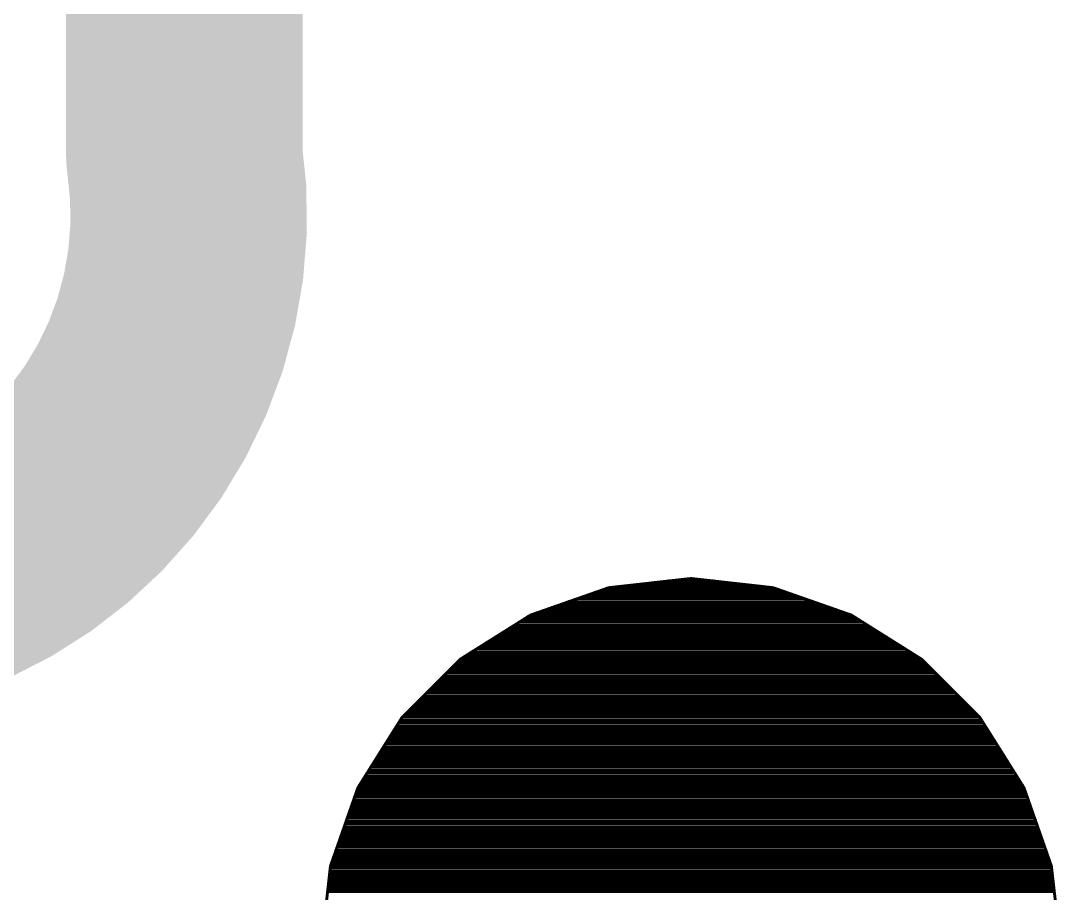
# Model space of a CAD drawing. Extents: x -11.4 to 25.5, y -10.2 to 36.9.
# Drawn here: x 10.696 to 11.59, y 6.556 to 7.305 of the extents above; entities that cross this region are included whole.
import ezdxf

# ---------------------------------------------------------------- set-up
doc = ezdxf.new("R2010")
doc.units = 0
doc.layers.add('21', color=41, linetype='CONTINUOUS')

msp = doc.modelspace()

# ---------------------------------------------------------------- linework, layer by layer
at = {"layer": '21'}
for points, const_width in [([(10.8363, 7.1882), (10.8363, 11.9618)], 0.2032), ([(11.2713, 6.8262), (11.2006, 6.8183)], 0.0025), ([(11.2523, 6.8241), (11.2902, 6.8241)], 0.0025), ([(11.3419, 6.8183), (11.2713, 6.8262)], 0.0025), ([(11.2006, 6.8183), (11.1335, 6.7948)], 0.0025), ([(11.1882, 6.814), (11.3543, 6.814)], 0.0025), ([(11.1955, 6.8165), (11.347, 6.8165)], 0.0025), ([(11.2072, 6.819), (11.3353, 6.819)], 0.0025), ([(11.2298, 6.8216), (11.3127, 6.8216)], 0.0025), ([(11.409, 6.7948), (11.3419, 6.8183)], 0.0025), ([(11.1664, 6.8063), (11.3761, 6.8063)], 0.0025), ([(11.1737, 6.8089), (11.3688, 6.8089)], 0.0025), ([(11.181, 6.8114), (11.3615, 6.8114)], 0.0025), ([(11.1374, 6.7962), (11.4051, 6.7962)], 0.0025), ([(11.1447, 6.7987), (11.3978, 6.7987)], 0.0025), ([(11.1519, 6.8013), (11.3906, 6.8013)], 0.0025), ([(11.1592, 6.8038), (11.3833, 6.8038)], 0.0025), ([(11.1335, 6.7948), (11.0733, 6.757)], 0.0025), ([(11.1235, 6.7886), (11.419, 6.7886)], 0.0025), ([(11.1276, 6.7911), (11.4149, 6.7911)], 0.0025), ([(11.1316, 6.7936), (11.4109, 6.7936)], 0.0025), ([(11.4692, 6.757), (11.409, 6.7948)], 0.0025), ([(11.1074, 6.7784), (11.4351, 6.7784)], 0.0025), ([(11.1114, 6.7809), (11.4311, 6.7809)], 0.0025), ([(11.1154, 6.7835), (11.4271, 6.7835)], 0.0025), ([(11.1195, 6.786), (11.423, 6.786)], 0.0025), ([(11.0952, 6.7708), (11.4473, 6.7708)], 0.0025), ([(11.0993, 6.7733), (11.4432, 6.7733)], 0.0025), ([(11.1033, 6.7758), (11.4392, 6.7758)], 0.0025), ([(11.0791, 6.7606), (11.4634, 6.7606)], 0.0025), ([(11.0831, 6.7631), (11.4594, 6.7631)], 0.0025), ([(11.0871, 6.7657), (11.4554, 6.7657)], 0.0025), ([(11.0912, 6.7682), (11.4513, 6.7682)], 0.0025), ([(11.0733, 6.757), (11.023, 6.7067)], 0.0025), ([(11.0668, 6.7504), (11.4757, 6.7504)], 0.0025), ([(11.0693, 6.753), (11.4732, 6.753)], 0.0025), ([(11.0718, 6.7555), (11.4707, 6.7555)], 0.0025), ([(11.075, 6.7581), (11.4675, 6.7581)], 0.0025), ([(11.5195, 6.7067), (11.4692, 6.757)], 0.0025), ([(11.0591, 6.7428), (11.4834, 6.7428)], 0.0025), ([(11.0617, 6.7454), (11.4808, 6.7454)], 0.0025), ([(11.0642, 6.7479), (11.4783, 6.7479)], 0.0025), ([(11.049, 6.7327), (11.4935, 6.7327)], 0.0025), ([(11.0515, 6.7352), (11.491, 6.7352)], 0.0025), ([(11.054, 6.7377), (11.4885, 6.7377)], 0.0025), ([(11.0566, 6.7403), (11.4859, 6.7403)], 0.0025), ([(11.0413, 6.725), (11.5012, 6.725)], 0.0025), ([(11.0439, 6.7276), (11.4986, 6.7276)], 0.0025), ([(11.0464, 6.7301), (11.4961, 6.7301)], 0.0025), ([(11.0312, 6.7149), (11.5113, 6.7149)], 0.0025), ([(11.0337, 6.7174), (11.5088, 6.7174)], 0.0025), ([(11.0363, 6.72), (11.5062, 6.72)], 0.0025), ([(11.0388, 6.7225), (11.5037, 6.7225)], 0.0025), ([(11.023, 6.7067), (10.9852, 6.6465)], 0.0025), ([(11.0236, 6.7073), (11.5189, 6.7073)], 0.0025), ([(11.0261, 6.7098), (11.5164, 6.7098)], 0.0025), ([(11.0286, 6.7123), (11.5139, 6.7123)], 0.0025), ([(11.5573, 6.6465), (11.5195, 6.7067)], 0.0025), ([(11.017, 6.6971), (11.5255, 6.6971)], 0.0025), ([(11.0186, 6.6996), (11.5239, 6.6996)], 0.0025), ([(11.0202, 6.7022), (11.5223, 6.7022)], 0.0025), ([(11.0218, 6.7047), (11.5207, 6.7047)], 0.0025), ([(11.0122, 6.6895), (11.5303, 6.6895)], 0.0025), ([(11.0138, 6.692), (11.5287, 6.692)], 0.0025), ([(11.0154, 6.6945), (11.5271, 6.6945)], 0.0025), ([(11.0058, 6.6793), (11.5367, 6.6793)], 0.0025), ([(11.0074, 6.6818), (11.5351, 6.6818)], 0.0025), ([(11.009, 6.6844), (11.5335, 6.6844)], 0.0025), ([(11.0106, 6.6869), (11.5319, 6.6869)], 0.0025), ([(11.001, 6.6717), (11.5415, 6.6717)], 0.0025), ([(11.0026, 6.6742), (11.5399, 6.6742)], 0.0025), ([(11.0042, 6.6768), (11.5383, 6.6768)], 0.0025), ([(10.9946, 6.6615), (11.5479, 6.6615)], 0.0025), ([(10.9962, 6.6641), (11.5463, 6.6641)], 0.0025), ([(10.9978, 6.6666), (11.5447, 6.6666)], 0.0025), ([(10.9994, 6.6691), (11.5431, 6.6691)], 0.0025), ([(10.9898, 6.6539), (11.5527, 6.6539)], 0.0025), ([(10.9914, 6.6564), (11.5511, 6.6564)], 0.0025), ([(10.993, 6.659), (11.5495, 6.659)], 0.0025), ([(10.9852, 6.6465), (10.9617, 6.5794)], 0.0025), ([(10.9842, 6.6437), (11.5583, 6.6437)], 0.0025), ([(10.9851, 6.6463), (11.5574, 6.6463)], 0.0025), ([(10.9866, 6.6488), (11.5559, 6.6488)], 0.0025), ([(10.9882, 6.6514), (11.5543, 6.6514)], 0.0025), ([(11.5808, 6.5794), (11.5573, 6.6465)], 0.0025), ([(10.9816, 6.6361), (11.5609, 6.6361)], 0.0025), ([(10.9824, 6.6387), (11.5601, 6.6387)], 0.0025), ([(10.9833, 6.6412), (11.5592, 6.6412)], 0.0025), ([(10.978, 6.626), (11.5645, 6.626)], 0.0025), ([(10.9789, 6.6285), (11.5636, 6.6285)], 0.0025), ([(10.9798, 6.631), (11.5627, 6.631)], 0.0025), ([(10.9807, 6.6336), (11.5618, 6.6336)], 0.0025), ([(10.9753, 6.6183), (11.5672, 6.6183)], 0.0025), ([(10.9762, 6.6209), (11.5663, 6.6209)], 0.0025), ([(10.9771, 6.6234), (11.5654, 6.6234)], 0.0025), ([(10.9718, 6.6082), (11.5707, 6.6082)], 0.0025), ([(10.9727, 6.6107), (11.5698, 6.6107)], 0.0025), ([(10.9736, 6.6132), (11.5689, 6.6132)], 0.0025), ([(10.9744, 6.6158), (11.5681, 6.6158)], 0.0025), ([(10.9691, 6.6005), (11.5734, 6.6005)], 0.0025), ([(10.97, 6.6031), (11.5725, 6.6031)], 0.0025), ([(10.9709, 6.6056), (11.5716, 6.6056)], 0.0025), ([(10.9656, 6.5904), (11.577, 6.5904)], 0.0025), ([(10.9664, 6.5929), (11.5761, 6.5929)], 0.0025), ([(10.9673, 6.5955), (11.5752, 6.5955)], 0.0025), ([(10.9682, 6.598), (11.5743, 6.598)], 0.0025), ([(10.9629, 6.5828), (11.5796, 6.5828)], 0.0025), ([(10.9638, 6.5853), (11.5787, 6.5853)], 0.0025), ([(10.9647, 6.5878), (11.5778, 6.5878)], 0.0025), ([(10.9617, 6.5794), (10.9538, 6.5088)], 0.0025), ([(10.9609, 6.5726), (11.5816, 6.5726)], 0.0025), ([(10.9612, 6.5751), (11.5813, 6.5751)], 0.0025), ([(10.9615, 6.5777), (11.581, 6.5777)], 0.0025), ([(10.962, 6.5802), (11.5805, 6.5802)], 0.0025), ([(11.5888, 6.5088), (11.5808, 6.5794)], 0.0025), ([(10.9601, 6.565), (11.5824, 6.565)], 0.0025), ([(10.9604, 6.5675), (11.5821, 6.5675)], 0.0025), ([(10.9607, 6.5701), (11.5818, 6.5701)], 0.0025), ([(10.9592, 6.5574), (11.5833, 6.5574)], 0.0025), ([(10.9595, 6.5599), (11.583, 6.5599)], 0.0025), ([(10.9598, 6.5624), (11.5827, 6.5624)], 0.0025)]:
    msp.add_lwpolyline(points, dxfattribs=dict(at, const_width=const_width))
for points, const_width in [([(10.5553, 6.8072, 0.4145), (10.8363, 7.1882)], 0.2032), ([(10.8865, 7.1958, 1), (10.7861, 7.1806)], 0.1016), ([(10.7855, 7.1882, 1), (10.8871, 7.1882)], 0.1016), ([(11.2523, 6.8248, 1), (11.2523, 6.8235)], 0.0013), ([(11.2713, 6.8269, 1), (11.2712, 6.8256)], 0.0013), ([(11.2713, 6.8256, 1), (11.2712, 6.8269)], 0.0013), ([(11.2902, 6.8235, 1), (11.2902, 6.8248)], 0.0013), ([(11.1882, 6.8146, 1), (11.1882, 6.8133)], 0.0013), ([(11.1955, 6.8171, 1), (11.1955, 6.8159)], 0.0013), ([(11.2005, 6.8189, 1), (11.2007, 6.8177)], 0.0013), ([(11.2008, 6.8177, 1), (11.2004, 6.8189)], 0.0013), ([(11.2072, 6.8197, 1), (11.2072, 6.8184)], 0.0013), ([(11.2298, 6.8222, 1), (11.2298, 6.8209)], 0.0013), ([(11.3127, 6.8209, 1), (11.3127, 6.8222)], 0.0013), ([(11.3353, 6.8184, 1), (11.3353, 6.8197)], 0.0013), ([(11.3421, 6.8189, 1), (11.3417, 6.8177)], 0.0013), ([(11.3418, 6.8177, 1), (11.342, 6.8189)], 0.0013), ([(11.347, 6.8159, 1), (11.347, 6.8171)], 0.0013), ([(11.3543, 6.8133, 1), (11.3543, 6.8146)], 0.0013), ([(11.1664, 6.807, 1), (11.1664, 6.8057)], 0.0013), ([(11.1737, 6.8095, 1), (11.1737, 6.8082)], 0.0013), ([(11.181, 6.8121, 1), (11.181, 6.8108)], 0.0013), ([(11.3615, 6.8108, 1), (11.3615, 6.8121)], 0.0013), ([(11.3688, 6.8082, 1), (11.3688, 6.8095)], 0.0013), ([(11.3761, 6.8057, 1), (11.3761, 6.807)], 0.0013), ([(11.1374, 6.7968, 1), (11.1374, 6.7955)], 0.0013), ([(11.1447, 6.7993, 1), (11.1447, 6.7981)], 0.0013), ([(11.1519, 6.8019, 1), (11.1519, 6.8006)], 0.0013), ([(11.1592, 6.8044, 1), (11.1592, 6.8032)], 0.0013), ([(11.3833, 6.8032, 1), (11.3833, 6.8044)], 0.0013), ([(11.3906, 6.8006, 1), (11.3906, 6.8019)], 0.0013), ([(11.3978, 6.7981, 1), (11.3978, 6.7993)], 0.0013), ([(11.4051, 6.7955, 1), (11.4051, 6.7968)], 0.0013), ([(11.1235, 6.7892, 1), (11.1235, 6.7879)], 0.0013), ([(11.1276, 6.7917, 1), (11.1276, 6.7905)], 0.0013), ([(11.1316, 6.7943, 1), (11.1316, 6.793)], 0.0013), ([(11.1333, 6.7954, 1), (11.1337, 6.7942)], 0.0013), ([(11.1338, 6.7943, 1), (11.1332, 6.7953)], 0.0013), ([(11.4093, 6.7953, 1), (11.4087, 6.7943)], 0.0013), ([(11.4088, 6.7942, 1), (11.4092, 6.7954)], 0.0013), ([(11.4109, 6.793, 1), (11.4109, 6.7943)], 0.0013), ([(11.4149, 6.7905, 1), (11.4149, 6.7917)], 0.0013), ([(11.419, 6.7879, 1), (11.419, 6.7892)], 0.0013), ([(11.1074, 6.779, 1), (11.1074, 6.7778)], 0.0013), ([(11.1114, 6.7816, 1), (11.1114, 6.7803)], 0.0013), ([(11.1154, 6.7841, 1), (11.1154, 6.7828)], 0.0013), ([(11.1195, 6.7866, 1), (11.1195, 6.7854)], 0.0013), ([(11.423, 6.7854, 1), (11.423, 6.7866)], 0.0013), ([(11.4271, 6.7828, 1), (11.4271, 6.7841)], 0.0013), ([(11.4311, 6.7803, 1), (11.4311, 6.7816)], 0.0013), ([(11.4351, 6.7778, 1), (11.4351, 6.779)], 0.0013), ([(11.0912, 6.7689, 1), (11.0912, 6.7676)], 0.0013), ([(11.0952, 6.7714, 1), (11.0952, 6.7701)], 0.0013), ([(11.0993, 6.7739, 1), (11.0993, 6.7727)], 0.0013), ([(11.1033, 6.7765, 1), (11.1033, 6.7752)], 0.0013), ([(11.4392, 6.7752, 1), (11.4392, 6.7765)], 0.0013), ([(11.4432, 6.7727, 1), (11.4432, 6.7739)], 0.0013), ([(11.4473, 6.7701, 1), (11.4473, 6.7714)], 0.0013), ([(11.4513, 6.7676, 1), (11.4513, 6.7689)], 0.0013), ([(11.0791, 6.7612, 1), (11.0791, 6.76)], 0.0013), ([(11.0831, 6.7638, 1), (11.0831, 6.7625)], 0.0013), ([(11.0871, 6.7663, 1), (11.0871, 6.765)], 0.0013), ([(11.4554, 6.765, 1), (11.4554, 6.7663)], 0.0013), ([(11.4594, 6.7625, 1), (11.4594, 6.7638)], 0.0013), ([(11.4634, 6.76, 1), (11.4634, 6.7612)], 0.0013), ([(11.0668, 6.7511, 1), (11.0668, 6.7498)], 0.0013), ([(11.0693, 6.7536, 1), (11.0693, 6.7523)], 0.0013), ([(11.0718, 6.7562, 1), (11.0718, 6.7549)], 0.0013), ([(11.073, 6.7575, 1), (11.0736, 6.7564)], 0.0013), ([(11.0737, 6.7565, 1), (11.0728, 6.7574)], 0.0013), ([(11.075, 6.7587, 1), (11.075, 6.7574)], 0.0013), ([(11.4675, 6.7574, 1), (11.4675, 6.7587)], 0.0013), ([(11.4697, 6.7574, 1), (11.4688, 6.7565)], 0.0013), ([(11.4689, 6.7564, 1), (11.4695, 6.7575)], 0.0013), ([(11.4707, 6.7549, 1), (11.4707, 6.7562)], 0.0013), ([(11.4732, 6.7523, 1), (11.4732, 6.7536)], 0.0013), ([(11.4757, 6.7498, 1), (11.4757, 6.7511)], 0.0013), ([(11.0591, 6.7435, 1), (11.0591, 6.7422)], 0.0013), ([(11.0617, 6.746, 1), (11.0617, 6.7447)], 0.0013), ([(11.0642, 6.7485, 1), (11.0642, 6.7473)], 0.0013), ([(11.4783, 6.7473, 1), (11.4783, 6.7485)], 0.0013), ([(11.4808, 6.7447, 1), (11.4808, 6.746)], 0.0013), ([(11.4834, 6.7422, 1), (11.4834, 6.7435)], 0.0013), ([(11.049, 6.7333, 1), (11.049, 6.732)], 0.0013), ([(11.0515, 6.7358, 1), (11.0515, 6.7346)], 0.0013), ([(11.054, 6.7384, 1), (11.054, 6.7371)], 0.0013), ([(11.0566, 6.7409, 1), (11.0566, 6.7396)], 0.0013), ([(11.4859, 6.7396, 1), (11.4859, 6.7409)], 0.0013), ([(11.4885, 6.7371, 1), (11.4885, 6.7384)], 0.0013), ([(11.491, 6.7346, 1), (11.491, 6.7358)], 0.0013), ([(11.4935, 6.732, 1), (11.4935, 6.7333)], 0.0013), ([(11.0413, 6.7257, 1), (11.0413, 6.7244)], 0.0013), ([(11.0439, 6.7282, 1), (11.0439, 6.7269)], 0.0013), ([(11.0464, 6.7308, 1), (11.0464, 6.7295)], 0.0013), ([(11.4961, 6.7295, 1), (11.4961, 6.7308)], 0.0013), ([(11.4986, 6.7269, 1), (11.4986, 6.7282)], 0.0013), ([(11.5012, 6.7244, 1), (11.5012, 6.7257)], 0.0013), ([(11.0312, 6.7155, 1), (11.0312, 6.7142)], 0.0013), ([(11.0337, 6.718, 1), (11.0337, 6.7168)], 0.0013), ([(11.0363, 6.7206, 1), (11.0363, 6.7193)], 0.0013), ([(11.0388, 6.7231, 1), (11.0388, 6.7219)], 0.0013), ([(11.5037, 6.7219, 1), (11.5037, 6.7231)], 0.0013), ([(11.5062, 6.7193, 1), (11.5062, 6.7206)], 0.0013), ([(11.5088, 6.7168, 1), (11.5088, 6.718)], 0.0013), ([(11.5113, 6.7142, 1), (11.5113, 6.7155)], 0.0013), ([(11.0226, 6.7072, 1), (11.0235, 6.7063)], 0.0013), ([(11.0236, 6.7064, 1), (11.0225, 6.707)], 0.0013), ([(11.0236, 6.7079, 1), (11.0236, 6.7066)], 0.0013), ([(11.0261, 6.7104, 1), (11.0261, 6.7092)], 0.0013), ([(11.0286, 6.713, 1), (11.0286, 6.7117)], 0.0013), ([(11.5139, 6.7117, 1), (11.5139, 6.713)], 0.0013), ([(11.5164, 6.7092, 1), (11.5164, 6.7104)], 0.0013), ([(11.52, 6.707, 1), (11.5189, 6.7064)], 0.0013), ([(11.5189, 6.7066, 1), (11.5189, 6.7079)], 0.0013), ([(11.519, 6.7063, 1), (11.5199, 6.7072)], 0.0013), ([(11.017, 6.6977, 1), (11.017, 6.6965)], 0.0013), ([(11.0186, 6.7003, 1), (11.0186, 6.699)], 0.0013), ([(11.0202, 6.7028, 1), (11.0202, 6.7015)], 0.0013), ([(11.0218, 6.7053, 1), (11.0218, 6.7041)], 0.0013), ([(11.5207, 6.7041, 1), (11.5207, 6.7053)], 0.0013), ([(11.5223, 6.7015, 1), (11.5223, 6.7028)], 0.0013), ([(11.5239, 6.699, 1), (11.5239, 6.7003)], 0.0013), ([(11.5255, 6.6965, 1), (11.5255, 6.6977)], 0.0013), ([(11.0122, 6.6901, 1), (11.0122, 6.6888)], 0.0013), ([(11.0138, 6.6926, 1), (11.0138, 6.6914)], 0.0013), ([(11.0154, 6.6952, 1), (11.0154, 6.6939)], 0.0013), ([(11.5271, 6.6939, 1), (11.5271, 6.6952)], 0.0013), ([(11.5287, 6.6914, 1), (11.5287, 6.6926)], 0.0013), ([(11.5303, 6.6888, 1), (11.5303, 6.6901)], 0.0013), ([(11.0058, 6.6799, 1), (11.0058, 6.6787)], 0.0013), ([(11.0074, 6.6825, 1), (11.0074, 6.6812)], 0.0013), ([(11.009, 6.685, 1), (11.009, 6.6837)], 0.0013), ([(11.0106, 6.6876, 1), (11.0106, 6.6863)], 0.0013), ([(11.5319, 6.6863, 1), (11.5319, 6.6876)], 0.0013), ([(11.5335, 6.6837, 1), (11.5335, 6.685)], 0.0013), ([(11.5351, 6.6812, 1), (11.5351, 6.6825)], 0.0013), ([(11.5367, 6.6787, 1), (11.5367, 6.6799)], 0.0013), ([(11.001, 6.6723, 1), (11.001, 6.671)], 0.0013), ([(11.0026, 6.6749, 1), (11.0026, 6.6736)], 0.0013), ([(11.0042, 6.6774, 1), (11.0042, 6.6761)], 0.0013), ([(11.5383, 6.6761, 1), (11.5383, 6.6774)], 0.0013), ([(11.5399, 6.6736, 1), (11.5399, 6.6749)], 0.0013), ([(11.5415, 6.671, 1), (11.5415, 6.6723)], 0.0013), ([(10.9946, 6.6622, 1), (10.9946, 6.6609)], 0.0013), ([(10.9962, 6.6647, 1), (10.9962, 6.6634)], 0.0013), ([(10.9978, 6.6672, 1), (10.9978, 6.666)], 0.0013), ([(10.9994, 6.6698, 1), (10.9994, 6.6685)], 0.0013), ([(11.5431, 6.6685, 1), (11.5431, 6.6698)], 0.0013), ([(11.5447, 6.666, 1), (11.5447, 6.6672)], 0.0013), ([(11.5463, 6.6634, 1), (11.5463, 6.6647)], 0.0013), ([(11.5479, 6.6609, 1), (11.5479, 6.6622)], 0.0013), ([(10.9898, 6.6545, 1), (10.9898, 6.6533)], 0.0013), ([(10.9914, 6.6571, 1), (10.9914, 6.6558)], 0.0013), ([(10.993, 6.6596, 1), (10.993, 6.6583)], 0.0013), ([(11.5495, 6.6583, 1), (11.5495, 6.6596)], 0.0013), ([(11.5511, 6.6558, 1), (11.5511, 6.6571)], 0.0013), ([(11.5527, 6.6533, 1), (11.5527, 6.6545)], 0.0013), ([(10.9842, 6.6444, 1), (10.9842, 6.6431)], 0.0013), ([(10.9851, 6.6469, 1), (10.9851, 6.6456)], 0.0013), ([(10.9858, 6.6463, 1), (10.9846, 6.6467)], 0.0013), ([(10.9847, 6.6468, 1), (10.9857, 6.6462)], 0.0013), ([(10.9866, 6.6495, 1), (10.9866, 6.6482)], 0.0013), ([(10.9882, 6.652, 1), (10.9882, 6.6507)], 0.0013), ([(11.5543, 6.6507, 1), (11.5543, 6.652)], 0.0013), ([(11.5559, 6.6482, 1), (11.5559, 6.6495)], 0.0013), ([(11.5579, 6.6467, 1), (11.5567, 6.6463)], 0.0013), ([(11.5568, 6.6462, 1), (11.5578, 6.6468)], 0.0013), ([(11.5574, 6.6456, 1), (11.5574, 6.6469)], 0.0013), ([(11.5583, 6.6431, 1), (11.5583, 6.6444)], 0.0013), ([(10.9816, 6.6367, 1), (10.9816, 6.6355)], 0.0013), ([(10.9824, 6.6393, 1), (10.9824, 6.638)], 0.0013), ([(10.9833, 6.6418, 1), (10.9833, 6.6406)], 0.0013), ([(11.5592, 6.6406, 1), (11.5592, 6.6418)], 0.0013), ([(11.5601, 6.638, 1), (11.5601, 6.6393)], 0.0013), ([(11.5609, 6.6355, 1), (11.5609, 6.6367)], 0.0013), ([(10.978, 6.6266, 1), (10.978, 6.6253)], 0.0013), ([(10.9789, 6.6291, 1), (10.9789, 6.6279)], 0.0013), ([(10.9798, 6.6317, 1), (10.9798, 6.6304)], 0.0013), ([(10.9807, 6.6342, 1), (10.9807, 6.6329)], 0.0013), ([(11.5618, 6.6329, 1), (11.5618, 6.6342)], 0.0013), ([(11.5627, 6.6304, 1), (11.5627, 6.6317)], 0.0013), ([(11.5636, 6.6279, 1), (11.5636, 6.6291)], 0.0013), ([(11.5645, 6.6253, 1), (11.5645, 6.6266)], 0.0013), ([(10.9753, 6.619, 1), (10.9753, 6.6177)], 0.0013), ([(10.9762, 6.6215, 1), (10.9762, 6.6202)], 0.0013), ([(10.9771, 6.624, 1), (10.9771, 6.6228)], 0.0013), ([(11.5654, 6.6228, 1), (11.5654, 6.624)], 0.0013), ([(11.5663, 6.6202, 1), (11.5663, 6.6215)], 0.0013), ([(11.5672, 6.6177, 1), (11.5672, 6.619)], 0.0013), ([(10.9718, 6.6088, 1), (10.9718, 6.6075)], 0.0013), ([(10.9727, 6.6113, 1), (10.9727, 6.6101)], 0.0013), ([(10.9736, 6.6139, 1), (10.9736, 6.6126)], 0.0013), ([(10.9744, 6.6164, 1), (10.9744, 6.6152)], 0.0013), ([(11.5681, 6.6152, 1), (11.5681, 6.6164)], 0.0013), ([(11.5689, 6.6126, 1), (11.5689, 6.6139)], 0.0013), ([(11.5698, 6.6101, 1), (11.5698, 6.6113)], 0.0013), ([(11.5707, 6.6075, 1), (11.5707, 6.6088)], 0.0013), ([(10.9691, 6.6012, 1), (10.9691, 6.5999)], 0.0013), ([(10.97, 6.6037, 1), (10.97, 6.6024)], 0.0013), ([(10.9709, 6.6063, 1), (10.9709, 6.605)], 0.0013), ([(11.5716, 6.605, 1), (11.5716, 6.6063)], 0.0013), ([(11.5725, 6.6024, 1), (11.5725, 6.6037)], 0.0013), ([(11.5734, 6.5999, 1), (11.5734, 6.6012)], 0.0013), ([(10.9656, 6.591, 1), (10.9656, 6.5897)], 0.0013), ([(10.9664, 6.5936, 1), (10.9664, 6.5923)], 0.0013), ([(10.9673, 6.5961, 1), (10.9673, 6.5948)], 0.0013), ([(10.9682, 6.5986, 1), (10.9682, 6.5974)], 0.0013), ([(11.5743, 6.5974, 1), (11.5743, 6.5986)], 0.0013), ([(11.5752, 6.5948, 1), (11.5752, 6.5961)], 0.0013), ([(11.5761, 6.5923, 1), (11.5761, 6.5936)], 0.0013), ([(11.577, 6.5897, 1), (11.577, 6.591)], 0.0013), ([(10.9629, 6.5834, 1), (10.9629, 6.5821)], 0.0013), ([(10.9638, 6.5859, 1), (10.9638, 6.5847)], 0.0013), ([(10.9647, 6.5885, 1), (10.9647, 6.5872)], 0.0013), ([(11.5778, 6.5872, 1), (11.5778, 6.5885)], 0.0013), ([(11.5787, 6.5847, 1), (11.5787, 6.5859)], 0.0013), ([(11.5796, 6.5821, 1), (11.5796, 6.5834)], 0.0013), ([(10.9609, 6.5732, 1), (10.9609, 6.572)], 0.0013), ([(10.9612, 6.5758, 1), (10.9612, 6.5745)], 0.0013), ([(10.9615, 6.5783, 1), (10.9615, 6.577)], 0.0013), ([(10.9611, 6.5796, 1), (10.9623, 6.5792)], 0.0013), ([(10.9623, 6.5793, 1), (10.9611, 6.5795)], 0.0013), ([(10.962, 6.5809, 1), (10.962, 6.5796)], 0.0013), ([(11.5814, 6.5795, 1), (11.5802, 6.5793)], 0.0013), ([(11.5802, 6.5792, 1), (11.5814, 6.5796)], 0.0013), ([(11.5805, 6.5796, 1), (11.5805, 6.5809)], 0.0013), ([(11.581, 6.577, 1), (11.581, 6.5783)], 0.0013), ([(11.5813, 6.5745, 1), (11.5813, 6.5758)], 0.0013), ([(11.5816, 6.572, 1), (11.5816, 6.5732)], 0.0013), ([(10.9601, 6.5656, 1), (10.9601, 6.5643)], 0.0013), ([(10.9604, 6.5682, 1), (10.9604, 6.5669)], 0.0013), ([(10.9607, 6.5707, 1), (10.9607, 6.5694)], 0.0013), ([(11.5818, 6.5694, 1), (11.5818, 6.5707)], 0.0013), ([(11.5821, 6.5669, 1), (11.5821, 6.5682)], 0.0013), ([(11.5824, 6.5643, 1), (11.5824, 6.5656)], 0.0013), ([(10.9592, 6.558, 1), (10.9592, 6.5567)], 0.0013), ([(10.9595, 6.5605, 1), (10.9595, 6.5593)], 0.0013), ([(10.9598, 6.5631, 1), (10.9598, 6.5618)], 0.0013), ([(11.5827, 6.5618, 1), (11.5827, 6.5631)], 0.0013), ([(11.583, 6.5593, 1), (11.583, 6.5605)], 0.0013), ([(11.5833, 6.5567, 1), (11.5833, 6.558)], 0.0013)]:
    msp.add_lwpolyline(points, format="xyb", dxfattribs=dict(at, const_width=const_width))

doc.saveas('drawing.dxf')
